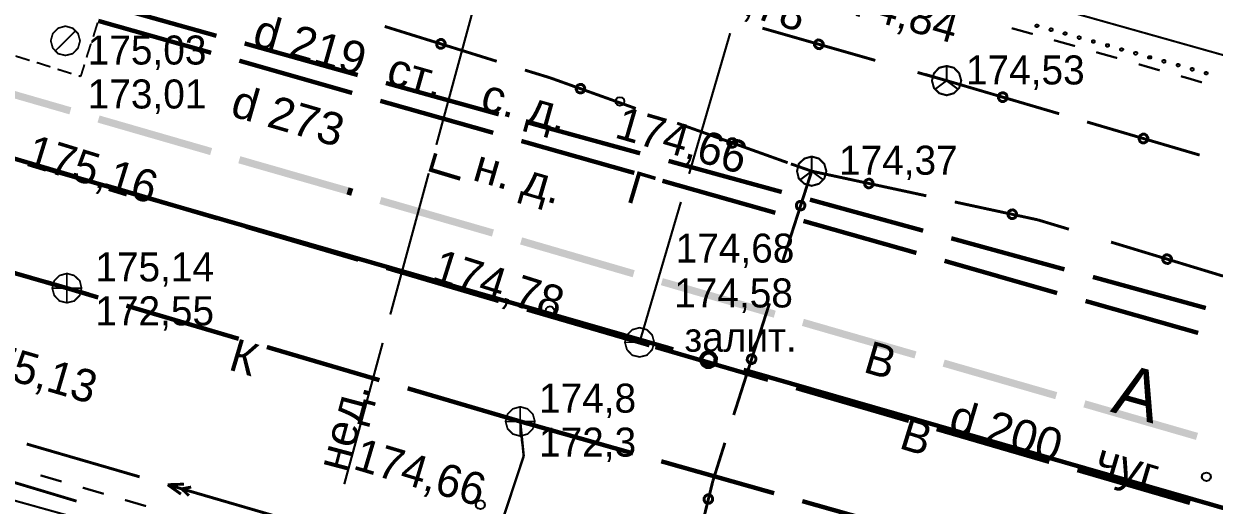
# Model space of a CAD drawing. Extents: x -2634 to -2115, y -2142 to -1393.
# Drawn here: x -2480.32 to -2439.72, y -2031.82 to -2015.39 of the extents above; entities that cross this region are included whole.
import ezdxf

# ---------------------------------------------------------------- set-up
doc = ezdxf.new("R2010")
doc.units = 0
doc.header["$MEASUREMENT"] = 0
for name, color, linetype in [('500_Дополн-Бордюры__п', 7, 'Continuous'), ('500_Дополн-Контур', 7, 'Continuous'), ('500_Дороги-Проезжие_ч', 7, 'Continuous'), ('500_Линии_-Линии_связ', 7, 'Continuous'), ('500_Линии_-ЛЭП_провод', 7, 'Continuous'), ('500_Линии_-Смотровые_', 7, 'Continuous'), ('500_Линии_-Электрокаб', 7, 'Continuous'), ('500_Рельеф-Высотные_о', 7, 'Continuous'), ('500_Трубоп-Водопровод', 7, 'Continuous'), ('500_Трубоп-Газопровод', 7, 'Continuous'), ('500_Трубоп-Канализаци', 7, 'Continuous'), ('500_Трубоп-Смотровые_', 7, 'Continuous'), ('500_Трубоп-Сооружения', 7, 'Continuous'), ('Красные_ли-Оси_улиц_к', 7, 'Continuous')]:
    doc.layers.add(name, color=color, linetype=linetype)
doc.styles.add('TARIAL', font='Arial')

msp = doc.modelspace()

# ---------------------------------------------------------------- linework, layer by layer
at = {"layer": '500_Дополн-Бордюры__п', "color": 1, "const_width": 0.075}
for points in [[(-2445.91, -2015.74), (-2446.63, -2015.54)], [(-2444.47, -2016.15), (-2445.19, -2015.95)], [(-2443.03, -2016.56), (-2443.75, -2016.36)], [(-2441.58, -2016.98), (-2442.3, -2016.77)], [(-2440.54, -2017.27), (-2440.86, -2017.18)], [(-2440.14, -2017.39), (-2440.54, -2017.27)], [(-2479.75, -2030.8), (-2479.03, -2031.01)], [(-2478.31, -2031.22), (-2477.59, -2031.43)], [(-2476.87, -2031.64), (-2476.15, -2031.85)]]:
    msp.add_lwpolyline(points, dxfattribs=at)
at = {"layer": '500_Дополн-Контур', "color": 0}
for points in [[(-2445.76, -2015.41), (-2445.74, -2015.42), (-2445.72, -2015.44), (-2445.72, -2015.47), (-2445.74, -2015.49), (-2445.76, -2015.5), (-2445.78, -2015.5), (-2445.81, -2015.49), (-2445.82, -2015.47), (-2445.82, -2015.44), (-2445.81, -2015.42), (-2445.78, -2015.41)], [(-2445.28, -2015.54), (-2445.25, -2015.55), (-2445.24, -2015.58), (-2445.24, -2015.6), (-2445.25, -2015.63), (-2445.28, -2015.64), (-2445.3, -2015.64), (-2445.33, -2015.62), (-2445.34, -2015.6), (-2445.34, -2015.58), (-2445.32, -2015.55), (-2445.3, -2015.54)], [(-2444.79, -2015.68), (-2444.77, -2015.69), (-2444.76, -2015.71), (-2444.76, -2015.74), (-2444.77, -2015.76), (-2444.8, -2015.77), (-2444.82, -2015.77), (-2444.84, -2015.76), (-2444.86, -2015.74), (-2444.86, -2015.71), (-2444.84, -2015.69), (-2444.82, -2015.68)], [(-2444.31, -2015.81), (-2444.29, -2015.82), (-2444.28, -2015.85), (-2444.28, -2015.87), (-2444.29, -2015.9), (-2444.31, -2015.91), (-2444.34, -2015.91), (-2444.36, -2015.89), (-2444.37, -2015.87), (-2444.37, -2015.85), (-2444.36, -2015.82), (-2444.34, -2015.81)], [(-2443.83, -2015.95), (-2443.81, -2015.96), (-2443.8, -2015.98), (-2443.8, -2016.01), (-2443.81, -2016.03), (-2443.83, -2016.04), (-2443.86, -2016.04), (-2443.88, -2016.03), (-2443.89, -2016.01), (-2443.89, -2015.98), (-2443.88, -2015.96), (-2443.86, -2015.95)], [(-2443.35, -2016.08), (-2443.33, -2016.09), (-2443.32, -2016.12), (-2443.32, -2016.14), (-2443.33, -2016.17), (-2443.35, -2016.18), (-2443.38, -2016.18), (-2443.4, -2016.16), (-2443.41, -2016.14), (-2443.41, -2016.12), (-2443.4, -2016.09), (-2443.38, -2016.08)], [(-2442.87, -2016.22), (-2442.85, -2016.23), (-2442.83, -2016.25), (-2442.83, -2016.28), (-2442.85, -2016.3), (-2442.87, -2016.31), (-2442.9, -2016.31), (-2442.92, -2016.3), (-2442.93, -2016.28), (-2442.93, -2016.25), (-2442.92, -2016.23), (-2442.89, -2016.22)], [(-2442.39, -2016.35), (-2442.36, -2016.36), (-2442.35, -2016.39), (-2442.35, -2016.41), (-2442.37, -2016.44), (-2442.39, -2016.45), (-2442.41, -2016.45), (-2442.44, -2016.43), (-2442.45, -2016.41), (-2442.45, -2016.39), (-2442.44, -2016.36), (-2442.41, -2016.35)], [(-2441.91, -2016.49), (-2441.88, -2016.5), (-2441.87, -2016.52), (-2441.87, -2016.55), (-2441.88, -2016.57), (-2441.91, -2016.58), (-2441.93, -2016.58), (-2441.96, -2016.57), (-2441.97, -2016.55), (-2441.97, -2016.52), (-2441.95, -2016.5), (-2441.93, -2016.49)], [(-2441.42, -2016.62), (-2441.4, -2016.63), (-2441.39, -2016.66), (-2441.39, -2016.68), (-2441.4, -2016.71), (-2441.43, -2016.72), (-2441.45, -2016.72), (-2441.47, -2016.7), (-2441.49, -2016.68), (-2441.49, -2016.66), (-2441.47, -2016.63), (-2441.45, -2016.62)], [(-2440.94, -2016.76), (-2440.92, -2016.77), (-2440.91, -2016.79), (-2440.91, -2016.82), (-2440.92, -2016.84), (-2440.94, -2016.85), (-2440.97, -2016.85), (-2440.99, -2016.84), (-2441, -2016.82), (-2441, -2016.79), (-2440.99, -2016.77), (-2440.97, -2016.76)], [(-2440.46, -2016.89), (-2440.44, -2016.9), (-2440.43, -2016.93), (-2440.43, -2016.95), (-2440.44, -2016.98), (-2440.46, -2016.99), (-2440.49, -2016.99), (-2440.51, -2016.97), (-2440.52, -2016.95), (-2440.52, -2016.93), (-2440.51, -2016.9), (-2440.49, -2016.89)], [(-2439.98, -2017.03), (-2439.96, -2017.04), (-2439.95, -2017.06), (-2439.95, -2017.09), (-2439.96, -2017.11), (-2439.98, -2017.12), (-2440.01, -2017.12), (-2440.03, -2017.11), (-2440.04, -2017.09), (-2440.04, -2017.06), (-2440.03, -2017.04), (-2440.01, -2017.03)]]:
    msp.add_lwpolyline(points, close=True, dxfattribs=at)
at = {"layer": '500_Линии_-Линии_связ', "color": 0, "const_width": 0.1}
for points in [[(-2468.01, -2015.48), (-2464.19, -2016.67)], [(-2455.13, -2015.54), (-2451.28, -2016.64)], [(-2463.23, -2016.97), (-2462.38, -2017.23)], [(-2449.84, -2017.05), (-2448.85, -2017.33)], [(-2448.85, -2017.33), (-2449.57, -2017.12)], [(-2462.38, -2017.23), (-2459.45, -2018.28)], [(-2448.85, -2017.33), (-2445.01, -2018.46)], [(-2458.04, -2018.78), (-2454.27, -2020.13)], [(-2444.06, -2018.74), (-2440.22, -2019.87)], [(-2454.44, -2023.5), (-2453.45, -2020.42)], [(-2453.45, -2020.42), (-2454.16, -2020.17)], [(-2453.45, -2020.42), (-2453.68, -2021.14)], [(-2453.45, -2020.42), (-2449.54, -2021.26)], [(-2448.57, -2021.47), (-2445.74, -2022.08)], [(-2445.74, -2022.08), (-2444.68, -2022.4)], [(-2443.24, -2022.84), (-2439.42, -2024)], [(-2456.11, -2028.74), (-2454.89, -2024.93)], [(-2456.82, -2030.99), (-2456.41, -2029.69)], [(-2457.45, -2033.55), (-2456.82, -2030.99)]]:
    msp.add_lwpolyline(points, dxfattribs=at)
for points in [[(-2466.05, -2015.93), (-2465.99, -2015.97), (-2465.95, -2016.04), (-2465.95, -2016.12), (-2466, -2016.19), (-2466.06, -2016.22), (-2466.14, -2016.22), (-2466.21, -2016.18), (-2466.24, -2016.11), (-2466.24, -2016.03), (-2466.2, -2015.97), (-2466.13, -2015.93)], [(-2453.17, -2015.95), (-2453.1, -2015.99), (-2453.06, -2016.05), (-2453.06, -2016.13), (-2453.1, -2016.2), (-2453.17, -2016.24), (-2453.25, -2016.23), (-2453.31, -2016.19), (-2453.35, -2016.13), (-2453.35, -2016.05), (-2453.31, -2015.98), (-2453.24, -2015.94)], [(-2461.29, -2017.46), (-2461.22, -2017.51), (-2461.19, -2017.58), (-2461.2, -2017.65), (-2461.24, -2017.72), (-2461.31, -2017.75), (-2461.39, -2017.74), (-2461.45, -2017.7), (-2461.48, -2017.63), (-2461.48, -2017.55), (-2461.43, -2017.49), (-2461.36, -2017.46)], [(-2446.89, -2017.75), (-2446.82, -2017.79), (-2446.79, -2017.86), (-2446.79, -2017.93), (-2446.83, -2018), (-2446.9, -2018.04), (-2446.98, -2018.04), (-2447.04, -2018), (-2447.08, -2017.93), (-2447.08, -2017.85), (-2447.04, -2017.78), (-2446.97, -2017.75)], [(-2442.09, -2019.16), (-2442.03, -2019.2), (-2441.99, -2019.27), (-2441.99, -2019.35), (-2442.03, -2019.41), (-2442.1, -2019.45), (-2442.18, -2019.45), (-2442.25, -2019.41), (-2442.28, -2019.34), (-2442.28, -2019.26), (-2442.24, -2019.2), (-2442.17, -2019.16)], [(-2456.11, -2019.31), (-2456.04, -2019.36), (-2456.01, -2019.43), (-2456.02, -2019.51), (-2456.06, -2019.57), (-2456.13, -2019.6), (-2456.21, -2019.6), (-2456.27, -2019.55), (-2456.31, -2019.48), (-2456.3, -2019.4), (-2456.26, -2019.34), (-2456.19, -2019.31)], [(-2451.47, -2020.69), (-2451.4, -2020.73), (-2451.36, -2020.8), (-2451.35, -2020.87), (-2451.39, -2020.94), (-2451.45, -2020.98), (-2451.53, -2020.99), (-2451.6, -2020.95), (-2451.64, -2020.89), (-2451.65, -2020.81), (-2451.61, -2020.74), (-2451.54, -2020.7)], [(-2453.97, -2021.55), (-2453.93, -2021.48), (-2453.86, -2021.45), (-2453.78, -2021.45), (-2453.72, -2021.49), (-2453.68, -2021.56), (-2453.69, -2021.64), (-2453.73, -2021.71), (-2453.8, -2021.74), (-2453.87, -2021.74), (-2453.94, -2021.7), (-2453.97, -2021.63)], [(-2446.58, -2021.74), (-2446.51, -2021.78), (-2446.47, -2021.84), (-2446.46, -2021.92), (-2446.5, -2021.99), (-2446.56, -2022.03), (-2446.64, -2022.04), (-2446.71, -2022), (-2446.75, -2021.94), (-2446.76, -2021.86), (-2446.72, -2021.79), (-2446.66, -2021.75)], [(-2441.29, -2023.28), (-2441.22, -2023.32), (-2441.18, -2023.39), (-2441.19, -2023.46), (-2441.23, -2023.53), (-2441.3, -2023.57), (-2441.37, -2023.56), (-2441.44, -2023.52), (-2441.48, -2023.45), (-2441.47, -2023.38), (-2441.43, -2023.31), (-2441.36, -2023.27)], [(-2455.64, -2026.79), (-2455.6, -2026.72), (-2455.53, -2026.69), (-2455.45, -2026.69), (-2455.39, -2026.73), (-2455.35, -2026.8), (-2455.36, -2026.88), (-2455.4, -2026.95), (-2455.47, -2026.98), (-2455.55, -2026.98), (-2455.61, -2026.94), (-2455.65, -2026.87)], [(-2457.12, -2031.58), (-2457.08, -2031.51), (-2457.02, -2031.47), (-2456.94, -2031.46), (-2456.87, -2031.5), (-2456.83, -2031.57), (-2456.83, -2031.65), (-2456.87, -2031.71), (-2456.93, -2031.75), (-2457.01, -2031.76), (-2457.08, -2031.72), (-2457.12, -2031.65)]]:
    msp.add_lwpolyline(points, close=True, dxfattribs=at)
at = {"layer": '500_Линии_-ЛЭП_провод', "color": 253, "const_width": 0.07}
for points in [[(-2419.7, -2022.01), (-2452.55, -2012.76)], [(-2542.19, -2053.73), (-2527.03, -2021.74), (-2491.25, -2028.7), (-2453.85, -2039.13)]]:
    msp.add_lwpolyline(points, dxfattribs=at)
at = {"layer": '500_Линии_-Смотровые_', "color": 0, "const_width": 0.07}
for points in [[(-2448.85, -2016.83), (-2448.6, -2016.89), (-2448.42, -2017.08), (-2448.35, -2017.33), (-2448.42, -2017.58), (-2448.6, -2017.76), (-2448.85, -2017.83), (-2449.1, -2017.76), (-2449.28, -2017.58), (-2449.35, -2017.33), (-2449.28, -2017.08), (-2449.1, -2016.89)], [(-2448.85, -2017.28), (-2448.85, -2017.28), (-2448.85, -2017.28), (-2448.85, -2017.28), (-2448.85, -2017.28), (-2448.85, -2017.28), (-2448.85, -2017.28), (-2448.85, -2017.28), (-2448.85, -2017.28), (-2448.85, -2017.28), (-2448.85, -2017.28), (-2448.85, -2017.28)], [(-2453.45, -2019.92), (-2453.2, -2019.99), (-2453.02, -2020.17), (-2452.95, -2020.42), (-2453.02, -2020.67), (-2453.2, -2020.85), (-2453.45, -2020.92), (-2453.7, -2020.85), (-2453.89, -2020.67), (-2453.95, -2020.42), (-2453.89, -2020.17), (-2453.7, -2019.99)], [(-2453.45, -2020.37), (-2453.45, -2020.37), (-2453.45, -2020.37), (-2453.45, -2020.37), (-2453.45, -2020.37), (-2453.45, -2020.37), (-2453.45, -2020.37), (-2453.45, -2020.37), (-2453.45, -2020.37), (-2453.45, -2020.37), (-2453.45, -2020.37), (-2453.45, -2020.37)]]:
    msp.add_lwpolyline(points, close=True, dxfattribs=at)
at = {"layer": '500_Линии_-Смотровые_', "color": 0, "const_width": 0.065}
for points in [[(-2448.85, -2016.83), (-2448.85, -2017.33)], [(-2449.25, -2017.63), (-2448.85, -2017.33)], [(-2448.85, -2017.33), (-2448.45, -2017.63)], [(-2453.45, -2019.92), (-2453.45, -2020.42)], [(-2453.85, -2020.72), (-2453.45, -2020.42)], [(-2453.45, -2020.42), (-2453.05, -2020.72)]]:
    msp.add_lwpolyline(points, dxfattribs=at)
at = {"layer": '500_Линии_-Электрокаб', "color": 12, "const_width": 0.1}
for points in [[(-2476.37, -2030.85), (-2480.22, -2029.73)], [(-2482.35, -2030.53), (-2478.52, -2031.68)], [(-2474.86, -2031.1), (-2475.41, -2031.12)], [(-2471.57, -2032.24), (-2475.41, -2031.12)], [(-2474.96, -2031.44), (-2475.41, -2031.12)], [(-2474.61, -2031.2), (-2474.93, -2031.26)], [(-2474.69, -2031.49), (-2474.93, -2031.26)]]:
    msp.add_lwpolyline(points, dxfattribs=at)
at = {"layer": '500_Рельеф-Высотные_о', "color": 0}
for points in [[(-2459.99, -2017.89), (-2459.92, -2017.91), (-2459.86, -2017.96), (-2459.84, -2018.04), (-2459.86, -2018.11), (-2459.92, -2018.17), (-2459.99, -2018.19), (-2460.07, -2018.17), (-2460.12, -2018.11), (-2460.14, -2018.04), (-2460.12, -2017.96), (-2460.07, -2017.91)], [(-2462.37, -2025.03), (-2462.3, -2025.05), (-2462.25, -2025.11), (-2462.22, -2025.18), (-2462.25, -2025.26), (-2462.3, -2025.31), (-2462.37, -2025.33), (-2462.45, -2025.31), (-2462.5, -2025.26), (-2462.52, -2025.18), (-2462.5, -2025.11), (-2462.45, -2025.05)], [(-2439.99, -2030.7), (-2439.91, -2030.72), (-2439.86, -2030.77), (-2439.84, -2030.85), (-2439.86, -2030.92), (-2439.91, -2030.98), (-2439.99, -2031), (-2440.06, -2030.98), (-2440.12, -2030.92), (-2440.14, -2030.85), (-2440.12, -2030.77), (-2440.06, -2030.72)], [(-2464.75, -2031.65), (-2464.67, -2031.67), (-2464.62, -2031.73), (-2464.6, -2031.8), (-2464.62, -2031.88), (-2464.67, -2031.93), (-2464.75, -2031.95), (-2464.82, -2031.93), (-2464.88, -2031.88), (-2464.9, -2031.8), (-2464.88, -2031.73), (-2464.82, -2031.67)]]:
    msp.add_lwpolyline(points, close=True, dxfattribs=at)
at = {"layer": '500_Трубоп-Водопровод', "color": 94}
for points, const_width in [([(-2457.63, -2020.51), (-2456.23, -2015.71)], 0.075), ([(-2478.73, -2018.36), (-2482.57, -2017.25)], 0.25), ([(-2473.93, -2019.75), (-2477.77, -2018.64)], 0.25), ([(-2478.51, -2020.62), (-2482.34, -2019.49)], 0.15), ([(-2469.28, -2021.09), (-2472.97, -2020.03)], 0.25), ([(-2473.71, -2022.03), (-2477.55, -2020.9)], 0.15), ([(-2469.12, -2021.14), (-2469.28, -2021.09)], 0.25), ([(-2464.32, -2022.53), (-2468.16, -2021.42)], 0.25), ([(-2459.32, -2026.26), (-2457.91, -2021.47)], 0.075), ([(-2468.91, -2023.44), (-2472.75, -2022.31)], 0.15), ([(-2459.52, -2023.92), (-2463.36, -2022.8)], 0.25), ([(-2464.12, -2024.85), (-2467.95, -2023.72)], 0.15), ([(-2454.71, -2025.3), (-2458.56, -2024.19)], 0.25), ([(-2459.32, -2026.26), (-2463.16, -2025.14)], 0.15), ([(-2449.91, -2026.69), (-2453.75, -2025.58)], 0.25), ([(-2459.32, -2026.26), (-2458.98, -2026.36)], 0.15), ([(-2454.94, -2027.54), (-2458.78, -2026.42)], 0.15), ([(-2445.11, -2028.08), (-2448.95, -2026.97)], 0.25), ([(-2450.14, -2028.94), (-2453.98, -2027.82)], 0.15), ([(-2440.31, -2029.47), (-2444.15, -2028.36)], 0.25), ([(-2445.35, -2030.34), (-2449.19, -2029.22)], 0.15), ([(-2440.55, -2031.74), (-2444.39, -2030.62)], 0.15)]:
    msp.add_lwpolyline(points, dxfattribs=dict(at, const_width=const_width))
at = {"layer": '500_Трубоп-Газопровод', "color": 5}
for points, const_width in [([(-2477.6, -2014.72), (-2473.75, -2015.8)], 0.15), ([(-2464.94, -2014.7), (-2466.25, -2019.52)], 0.075), ([(-2477.78, -2015.29), (-2473.93, -2016.38)], 0.15), ([(-2472.79, -2016.06), (-2468.93, -2017.14)], 0.15), ([(-2472.97, -2016.65), (-2469.12, -2017.75)], 0.15), ([(-2467.97, -2017.41), (-2464.12, -2018.48)], 0.15), ([(-2468.16, -2018.02), (-2464.31, -2019.11)], 0.15), ([(-2463.15, -2018.75), (-2462.65, -2018.89)], 0.15), ([(-2462.65, -2018.89), (-2459.3, -2019.81)], 0.15), ([(-2463.35, -2019.39), (-2459.5, -2020.48)], 0.15), ([(-2458.33, -2020.07), (-2454.47, -2021.13)], 0.15), ([(-2466.51, -2020.49), (-2467.82, -2025.31)], 0.075), ([(-2458.54, -2020.75), (-2454.69, -2021.84)], 0.15), ([(-2453.51, -2021.39), (-2449.65, -2022.45)], 0.15), ([(-2453.73, -2022.12), (-2449.88, -2023.21)], 0.15), ([(-2448.69, -2022.71), (-2444.83, -2023.77)], 0.15), ([(-2448.92, -2023.48), (-2445.08, -2024.58)], 0.15), ([(-2443.86, -2024.03), (-2440.01, -2025.09)], 0.15), ([(-2444.11, -2024.85), (-2440.27, -2025.94)], 0.15), ([(-2468.08, -2026.28), (-2469.39, -2031.1)], 0.075)]:
    msp.add_lwpolyline(points, dxfattribs=dict(at, const_width=const_width))
at = {"layer": '500_Трубоп-Канализаци', "color": 34}
for points, const_width in [([(-2483.15, -2023.17), (-2479.31, -2024.28)], 0.15), ([(-2477.78, -2024.73), (-2478.85, -2024.41)], 0.15), ([(-2472.99, -2026.14), (-2476.82, -2025.01)], 0.15), ([(-2468.19, -2027.55), (-2472.03, -2026.42)], 0.15), ([(-2463.39, -2028.96), (-2467.23, -2027.83)], 0.15), ([(-2463.39, -2028.96), (-2459.54, -2030.05)], 0.15), ([(-2463.27, -2030.14), (-2463.39, -2028.96)], 0.085), ([(-2463.39, -2028.96), (-2463.32, -2029.71)], 0.085), ([(-2463.94, -2032.16), (-2463.27, -2030.14)], 0.085), ([(-2458.58, -2030.32), (-2454.73, -2031.41)], 0.15), ([(-2453.77, -2031.68), (-2449.92, -2032.77)], 0.15)]:
    msp.add_lwpolyline(points, dxfattribs=dict(at, const_width=const_width))
at = {"layer": '500_Трубоп-Канализаци', "color": 32, "const_width": 0.15}
for points in [[(-2478.85, -2024.41), (-2479.57, -2024.2)], [(-2478.85, -2024.41), (-2478.13, -2024.62)]]:
    msp.add_lwpolyline(points, dxfattribs=at)
at = {"layer": '500_Трубоп-Смотровые_', "color": 0, "const_width": 0.06}
for points in [[(-2478.9, -2015.47), (-2478.65, -2015.54), (-2478.47, -2015.72), (-2478.4, -2015.97), (-2478.47, -2016.22), (-2478.65, -2016.41), (-2478.9, -2016.47), (-2479.15, -2016.41), (-2479.33, -2016.22), (-2479.4, -2015.97), (-2479.33, -2015.72), (-2479.15, -2015.54)], [(-2478.85, -2023.91), (-2478.6, -2023.98), (-2478.41, -2024.16), (-2478.35, -2024.41), (-2478.41, -2024.66), (-2478.6, -2024.85), (-2478.85, -2024.91), (-2479.1, -2024.85), (-2479.28, -2024.66), (-2479.35, -2024.41), (-2479.28, -2024.16), (-2479.1, -2023.98)], [(-2459.32, -2025.76), (-2459.07, -2025.83), (-2458.89, -2026.01), (-2458.82, -2026.26), (-2458.89, -2026.51), (-2459.07, -2026.7), (-2459.32, -2026.76), (-2459.57, -2026.7), (-2459.75, -2026.51), (-2459.82, -2026.26), (-2459.75, -2026.01), (-2459.57, -2025.83)], [(-2463.39, -2028.46), (-2463.14, -2028.53), (-2462.96, -2028.71), (-2462.89, -2028.96), (-2462.96, -2029.21), (-2463.14, -2029.39), (-2463.39, -2029.46), (-2463.64, -2029.39), (-2463.82, -2029.21), (-2463.89, -2028.96), (-2463.82, -2028.71), (-2463.64, -2028.53)]]:
    msp.add_lwpolyline(points, close=True, dxfattribs=at)
at = {"layer": '500_Трубоп-Смотровые_', "color": 0, "const_width": 0.055}
for points in [[(-2479.25, -2016.32), (-2478.55, -2015.62)], [(-2478.85, -2024.91), (-2478.85, -2023.91)], [(-2479.35, -2024.41), (-2478.35, -2024.41)], [(-2459.82, -2026.26), (-2458.82, -2026.26)], [(-2463.39, -2029.46), (-2463.39, -2028.46)], [(-2463.89, -2028.96), (-2462.89, -2028.96)]]:
    msp.add_lwpolyline(points, dxfattribs=at)
at = {"layer": '500_Трубоп-Сооружения', "color": 0, "const_width": 0.065}
for points in [[(-2477.95, -2015.83), (-2477.8, -2015.35)], [(-2478.18, -2016.54), (-2478.03, -2016.07)], [(-2480.6, -2016.49), (-2480.12, -2016.64)], [(-2479.88, -2016.71), (-2479.41, -2016.86)], [(-2478.38, -2017.19), (-2478.25, -2016.78)], [(-2479.17, -2016.94), (-2478.69, -2017.09)], [(-2478.45, -2017.16), (-2478.38, -2017.19)]]:
    msp.add_lwpolyline(points, dxfattribs=at)
at = {"layer": 'Красные_ли-Оси_улиц_к', "color": 12, "const_width": 0.15}
for points in [[(-2479.79, -2020.27), (-2458.17, -2026.5)], [(-2455.77, -2027.2), (-2434.15, -2033.43)]]:
    msp.add_lwpolyline(points, dxfattribs=at)
for points in [[(-2468.98, -2023.39), (-2468.98, -2023.39), (-2468.98, -2023.39), (-2468.98, -2023.39), (-2468.98, -2023.39), (-2468.98, -2023.39), (-2468.98, -2023.39), (-2468.98, -2023.39), (-2468.98, -2023.39), (-2468.98, -2023.39), (-2468.98, -2023.39), (-2468.98, -2023.39)], [(-2456.9, -2026.61), (-2456.79, -2026.68), (-2456.72, -2026.79), (-2456.73, -2026.92), (-2456.79, -2027.03), (-2456.91, -2027.09), (-2457.04, -2027.09), (-2457.15, -2027.02), (-2457.21, -2026.91), (-2457.21, -2026.78), (-2457.14, -2026.67), (-2457.03, -2026.61)], [(-2444.96, -2030.32), (-2444.96, -2030.32), (-2444.96, -2030.32), (-2444.96, -2030.32), (-2444.96, -2030.32), (-2444.96, -2030.32), (-2444.96, -2030.32), (-2444.96, -2030.32), (-2444.96, -2030.32), (-2444.96, -2030.32), (-2444.96, -2030.32), (-2444.96, -2030.32)]]:
    msp.add_lwpolyline(points, close=True, dxfattribs=at)

# ---------------------------------------------------------------- texts
at = {"layer": '500_Дороги-Проезжие_ч', "color": 0}
msp.add_text('А', height=1.73, rotation=344.43, dxfattribs=at).set_placement((-2443.29, -2028.62))
at = {"layer": '500_Линии_-Смотровые_', "color": 0}
for s, p in [('174,53', (-2448.19, -2017.46)), ('174,37', (-2452.52, -2020.54))]:
    msp.add_text(s, height=0.99, dxfattribs=at).set_placement(p)
at = {"layer": '500_Рельеф-Высотные_о', "color": 214}
for s, rotation, p in [('174,78', 342.9, (-2458.19, -2014.34)), ('174,84', 344.08, (-2453, -2014.82)), ('174,66', 343.81, (-2460.21, -2019.26)), ('175,16', 342.9, (-2480.31, -2020.21)), ('174,78', 342.43, (-2466.45, -2024.12)), ('175,13', 343.66, (-2482.38, -2027.09)), ('174,66', 343.35, (-2469.13, -2030.57))]:
    msp.add_text(s, height=1.11, rotation=rotation, dxfattribs=at).set_placement(p)
at = {"layer": '500_Трубоп-Водопровод', "color": 94}
for rotation, p in [(343.59, (-2451.73, -2027.26)), (342.8, (-2450.51, -2029.86))]:
    msp.add_text('В', height=1.11, rotation=rotation, dxfattribs=at).set_placement(p)
at = {"layer": '500_Трубоп-Водопровод', "color": 94, "style": 'TARIAL'}
msp.add_text('d 200   чуг.', height=1.11, rotation=343.54, dxfattribs=at).set_placement((-2448.83, -2029.26))
at = {"layer": '500_Трубоп-Газопровод', "color": 5, "style": 'TARIAL'}
for s, rotation, p in [('d 219  ст.', 344.1, (-2472.57, -2016.11)), ('d 273  ', 343.79, (-2473.32, -2018.52)), ('с. д.', 344.48, (-2464.8, -2018.3)), ('н. д.', 343.81, (-2465.06, -2020.71)), ('нед.', 75.15, (-2469.29, -2030.74))]:
    msp.add_text(s, height=1.11, rotation=rotation, dxfattribs=at).set_placement(p)
at = {"layer": '500_Трубоп-Газопровод', "color": 5}
for rotation, p in [(73.3, (-2465.49, -2020.86)), (343.41, (-2459.82, -2021.45))]:
    msp.add_text('Г', height=1.11, rotation=rotation, dxfattribs=at).set_placement(p)
at = {"layer": '500_Трубоп-Канализаци', "color": 14}
msp.add_text('К', height=1.11, rotation=343.47, dxfattribs=at).set_placement((-2473.38, -2027.18))
at = {"layer": '500_Трубоп-Смотровые_', "color": 5}
for s, p in [('175,03', (-2478.14, -2016.78)), ('173,01', (-2478.14, -2018.28)), ('174,68', (-2458.09, -2023.54)), ('175,14', (-2477.88, -2024.18)), ('174,58', (-2458.14, -2025.07)), ('172,55', (-2477.88, -2025.68)), ('залит.', (-2457.79, -2026.58)), ('174,8', (-2462.75, -2028.66)), ('172,3', (-2462.75, -2030.16))]:
    msp.add_text(s, height=0.99, dxfattribs=at).set_placement(p)

doc.saveas('drawing.dxf')
